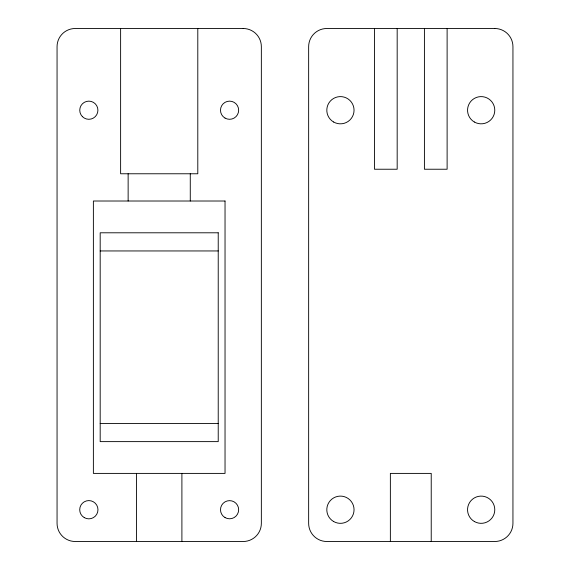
<?xml version="1.0" encoding="UTF-8"?>
<svg xmlns="http://www.w3.org/2000/svg" width="570" height="570" viewBox="0 0 570 570"><rect width="100%" height="100%" fill="white"/><g stroke="black" fill="none" stroke-linecap="round" stroke-linejoin="round"><path stroke-width="0.85" d="M100.185 250.95L218.224 250.95M100.185 423.467L218.224 423.467M447.115 28.5L447.115 169.233L424.415 169.233L424.415 28.5M431.226 541.5L431.226 473.399L390.365 473.399L390.365 541.5M397.176 28.5L397.176 169.233L374.476 169.233L374.476 28.5M197.797 28.5L197.797 173.772L120.619 173.772L120.619 28.5M190.273 173.772L190.273 201.011M181.901 473.399L181.901 541.5M136.508 473.399L136.508 541.5M128.136 173.772L128.136 201.011M243.191 28.5L75.219 28.5A18.162 18.162 0 0 0 57.057 46.662L57.057 523.338A18.162 18.162 0 0 0 75.219 541.5L243.191 541.5A18.162 18.162 0 0 0 261.352 523.338L261.352 46.662A18.162 18.162 0 0 0 243.191 28.5M494.781 28.5L326.81 28.5A18.162 18.162 0 0 0 308.648 46.662L308.648 523.338A18.162 18.162 0 0 0 326.81 541.5L494.781 541.5A18.162 18.162 0 0 0 512.943 523.338L512.943 46.662A18.162 18.162 0 0 0 494.781 28.5M225.036 201.011L93.38 201.011L93.38 473.399L225.036 473.399L225.036 201.011M218.224 232.795L100.185 232.795L100.185 441.622L218.224 441.622L218.224 232.795M333.614 122.009A13.623 13.623 0 0 0 354.048 110.217A13.623 13.623 0 0 0 333.614 98.425A13.623 13.623 0 0 0 333.614 122.009M474.354 122.009A13.623 13.623 0 0 0 494.781 110.217A13.623 13.623 0 0 0 474.354 98.425A13.623 13.623 0 0 0 474.354 122.009M474.354 521.514A13.623 13.623 0 0 0 494.781 509.723A13.623 13.623 0 0 0 474.354 497.924A13.623 13.623 0 0 0 474.354 521.514M333.614 521.514A13.623 13.623 0 0 0 354.048 509.723A13.623 13.623 0 0 0 333.614 497.924A13.623 13.623 0 0 0 333.614 521.514M82.415 116.636A9.077 9.077 0 0 0 97.605 112.568A9.077 9.077 0 0 0 86.49 101.446A9.077 9.077 0 0 0 82.415 116.636M225.036 118.083A9.077 9.077 0 0 0 238.652 110.217A9.077 9.077 0 0 0 225.036 102.351A9.077 9.077 0 0 0 225.036 118.083M225.036 517.581A9.077 9.077 0 0 0 238.652 509.723A9.077 9.077 0 0 0 225.036 501.857A9.077 9.077 0 0 0 225.036 517.581M84.275 517.624A9.127 9.127 0 0 0 97.969 509.723A9.127 9.127 0 0 0 84.275 501.814A9.127 9.127 0 0 0 84.275 517.624"/></g></svg>
